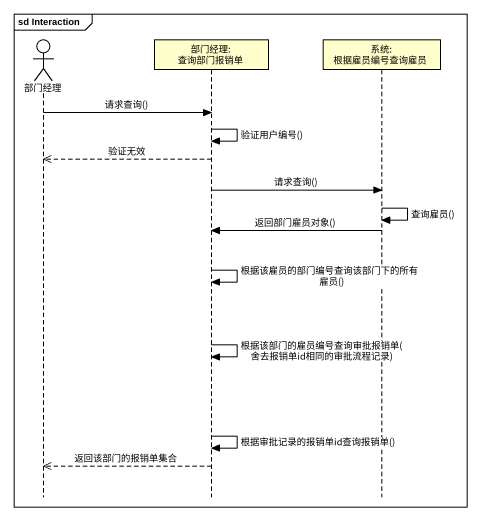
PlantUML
@startuml
mainframe sd Interaction
hide footbox
actor 部门经理
participant "部门经理: 查询部门报销单" as 部门经理_查询部门报销单
participant "系统: 根据雇员编号查询雇员" as 系统_根据雇员编号查询雇员

部门经理 -> 部门经理_查询部门报销单 : 请求查询()
部门经理_查询部门报销单 -> 部门经理_查询部门报销单 : 验证用户编号()
部门经理_查询部门报销单 -->> 部门经理 : 验证无效
部门经理_查询部门报销单 -> 系统_根据雇员编号查询雇员 : 请求查询()
系统_根据雇员编号查询雇员 -> 系统_根据雇员编号查询雇员 : 查询雇员()
系统_根据雇员编号查询雇员 -> 部门经理_查询部门报销单 : 返回部门雇员对象()
部门经理_查询部门报销单 -> 部门经理_查询部门报销单 : 根据该雇员的部门编号查询该部门下的所有雇员()
部门经理_查询部门报销单 -> 部门经理_查询部门报销单 : 根据该部门的雇员编号查询审批报销单(舍去报销单id相同的审批流程记录)
部门经理_查询部门报销单 -> 部门经理_查询部门报销单 : 根据审批记录的报销单id查询报销单()
部门经理_查询部门报销单 -->> 部门经理 : 返回该部门的报销单集合
@enduml
